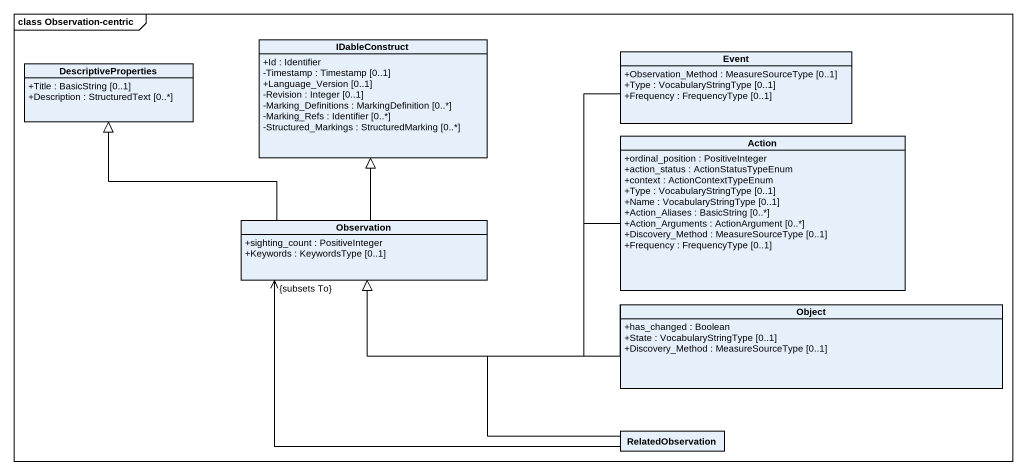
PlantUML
@startuml
mainframe class Observation-centric
hide circle
hide empty members
skinparam classAttributeIconSize 0
class DescriptiveProperties {
  +Title : BasicString [0..1]
  +Description : StructuredText [0..*]
}
class IDableConstruct {
  +Id : Identifier
  -Timestamp : Timestamp [0..1]
  +Language_Version [0..1]
  -Revision : Integer [0..1]
  -Marking_Definitions : MarkingDefinition [0..*]
  -Marking_Refs : Identifier [0..*]
  -Structured_Markings : StructuredMarking [0..*]
}
class Event {
  +Observation_Method : MeasureSourceType [0..1]
  +Type : VocabularyStringType [0..1]
  +Frequency : FrequencyType [0..1]
}
class "Action" as Action_ {
  +ordinal_position : PositiveInteger
  +action_status : ActionStatusTypeEnum
  +context : ActionContextTypeEnum
  +Type : VocabularyStringType [0..1]
  +Name : VocabularyStringType [0..1]
  +Action_Aliases : BasicString [0..*]
  +Action_Arguments : ActionArgument [0..*]
  +Discovery_Method : MeasureSourceType [0..1]
  +Frequency : FrequencyType [0..1]
}
class Observation {
  +sighting_count : PositiveInteger
  +Keywords : KeywordsType [0..1]
}
class "Object" as Object_ {
  +has_changed : Boolean
  +State : VocabularyStringType [0..1]
  +Discovery_Method : MeasureSourceType [0..1]
}
class RelatedObservation
Event -left-|> Observation
Action_ -left-|> Observation
Observation -up-|> DescriptiveProperties
Observation -up-|> IDableConstruct
Object_ -left-|> Observation
RelatedObservation -up-> "{subsets To}" Observation
RelatedObservation -up-|> Observation
@enduml
